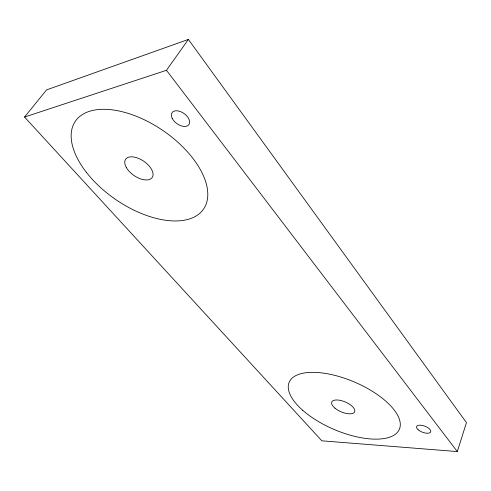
<?xml version="1.0" encoding="UTF-8"?>
<svg xmlns="http://www.w3.org/2000/svg" width="491" height="491" viewBox="0 0 491 491"><rect width="100%" height="100%" fill="white"/><g stroke="black" fill="none" stroke-linecap="round" stroke-linejoin="round"><path stroke-width="0.74" d="M457.311 451.567L466.45 422.634L188.384 39.433L46.565 89.89L24.55 117.048L321.844 440.82L457.311 451.567L166.455 70.305L24.55 117.048M166.455 70.305L188.384 39.433M334.985 408.168A12.441 5.352 23.2 0 0 354.441 412.176A12.441 5.352 23.2 0 0 340.214 400.361A12.441 5.352 23.2 0 0 334.985 408.168M126.34 167.529A16.111 8.648 34.4 0 0 150.854 178.81A16.111 8.648 34.4 0 0 139.548 158.832A16.111 8.648 34.4 0 0 126.34 167.529M86.342 172.273A77.701 41.815 34.4 0 0 203.2 209.571A77.701 41.815 34.4 0 0 128.845 113.605A77.701 41.815 34.4 0 0 86.342 172.273M302.751 410.316A59.908 25.808 23.1 0 0 397.581 432.154A59.908 25.808 23.1 0 0 332.425 374.793A59.908 25.808 23.1 0 0 302.751 410.316M172.218 118.374A10.348 6.205 35.5 0 0 188.028 125.512A10.348 6.205 35.5 0 0 181.302 111.93A10.348 6.205 35.5 0 0 172.218 118.374M418.203 429.821A7.568 3.271 20.6 0 0 430.423 432.35A7.568 3.271 20.6 0 0 422.315 425.409A7.568 3.271 20.6 0 0 418.203 429.821"/></g></svg>
